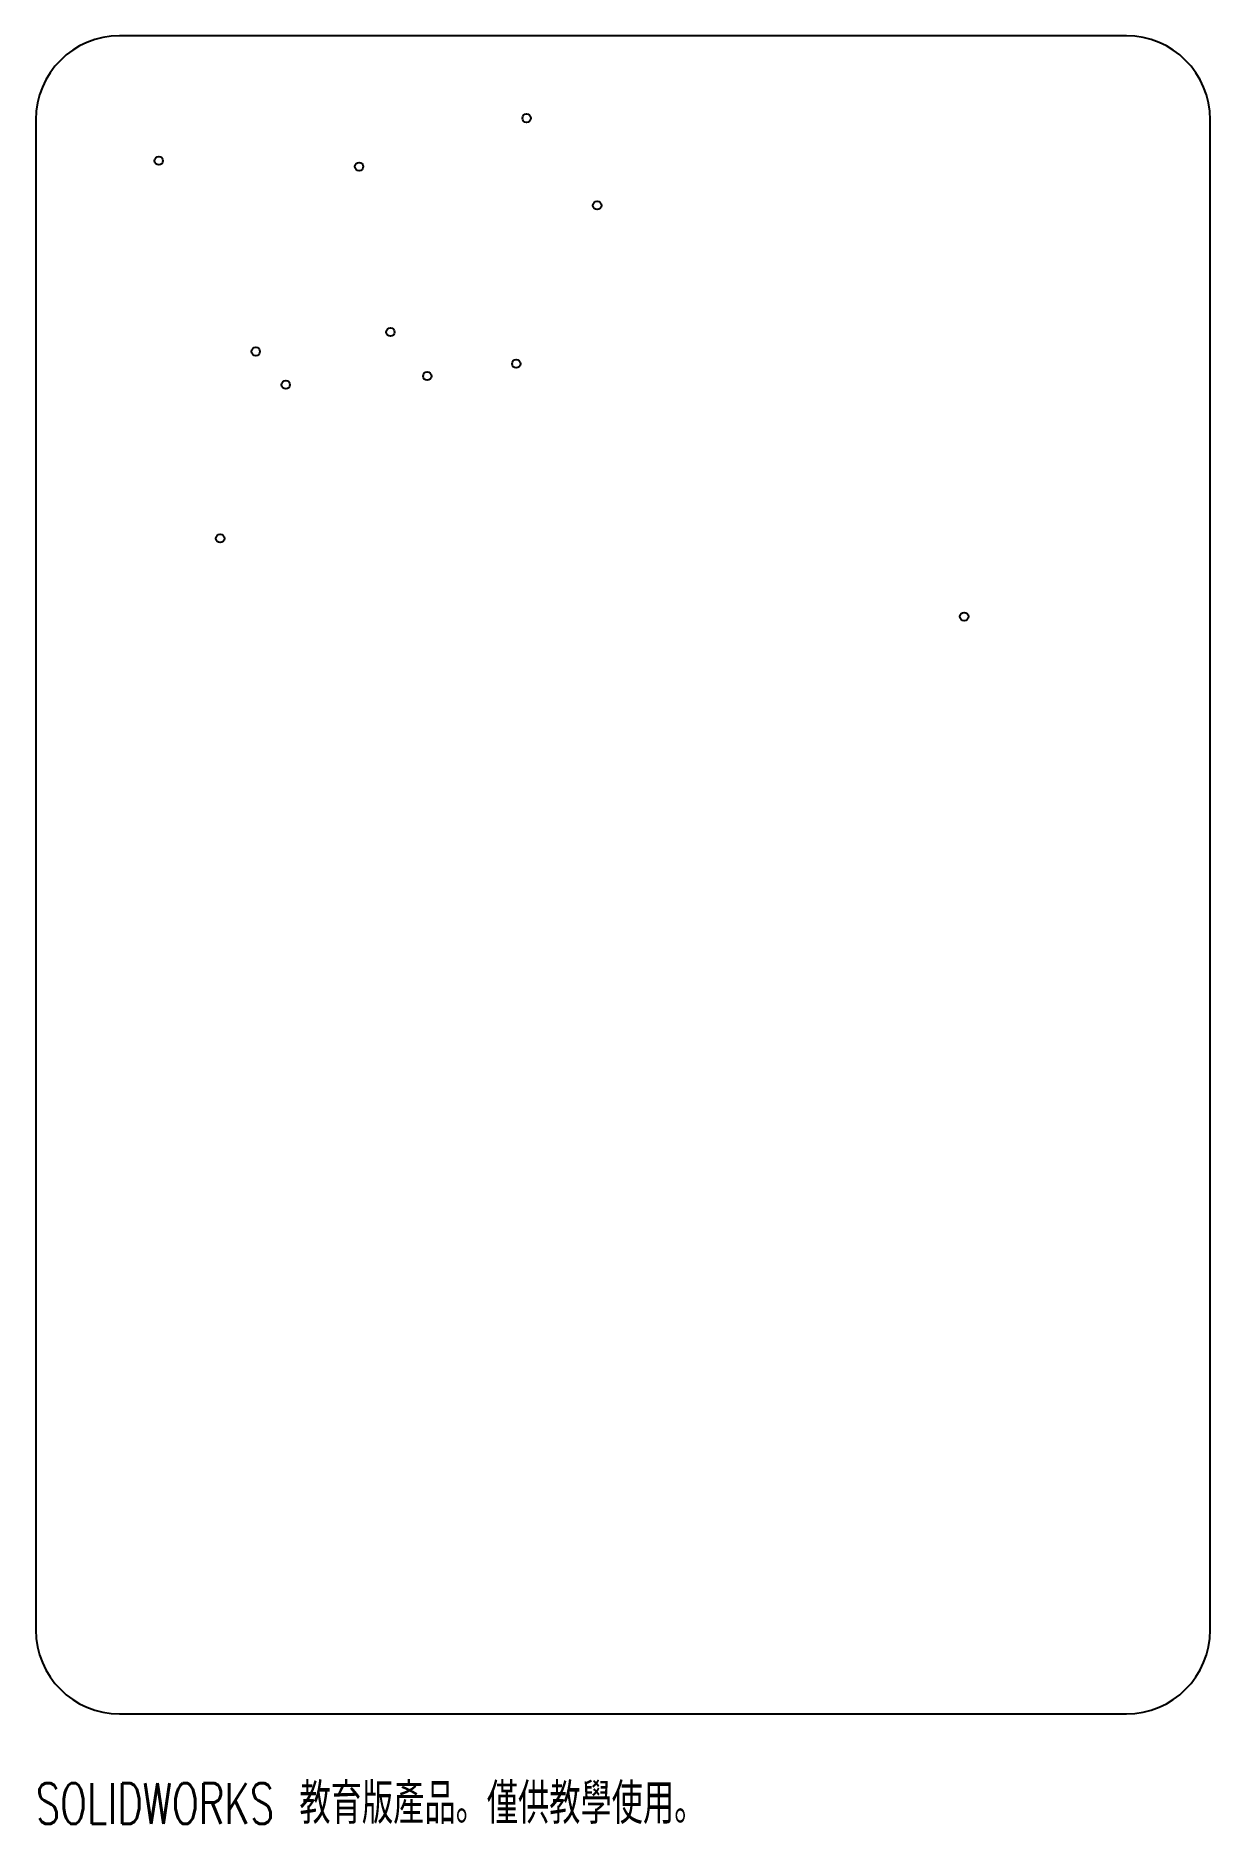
# Model space of a CAD drawing. Header units: millimetres. Extents: x 0 to 140, y -13 to 200.
import ezdxf

# ---------------------------------------------------------------- set-up
doc = ezdxf.new("R2010")
doc.units = ezdxf.units.MM
doc.styles.add('SLDTEXTSTYLE0', font='TXT', dxfattribs={"width": 0.7, "bigfont": 'bigfont'})

msp = doc.modelspace()

# ---------------------------------------------------------------- linework, layer by layer
at = {"color": 7, "linetype": 'Continuous', "lineweight": 25}
for p, q in [((130, 200), (10, 200)), ((0, 190), (0, 10)), ((140, 10), (140, 190)), ((10, 0), (130, 0))]:
    msp.add_line(p, q, dxfattribs=at)
for centre in [(58.51, 190.18), (14.66, 185.1), (38.54, 184.41), (66.92, 179.78), (42.28, 164.69), (26.22, 162.37), (46.66, 159.44), (57.28, 160.91), (29.8, 158.41), (21.98, 140.09), (110.67, 130.78)]:
    msp.add_circle(centre, 0.5, dxfattribs=at)
for centre, start, end in [((10, 190), 90, 180), ((130, 190), 0, 90), ((10, 10), 180, 270), ((130, 10), 270, 0)]:
    msp.add_arc(centre, 10, start, end, dxfattribs=at)

# ---------------------------------------------------------------- texts
at = {"color": 7, "linetype": 'Continuous', "insert": (0, -8.27), "char_height": 4.8336, "attachment_point": 1, "style": 'SLDTEXTSTYLE0'}
msp.add_mtext('SOLIDWORKS 教育版產品。僅供教學使用。', dxfattribs=at)

doc.saveas('drawing.dxf')
